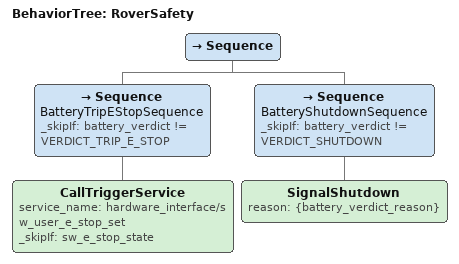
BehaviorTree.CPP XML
<?xml version="1.0" encoding="UTF-8"?>
<root BTCPP_format="4">
  <!-- battery_verdict is computed by rover_safety::domain::evaluateBatterySafety. -->
  <BehaviorTree ID="RoverSafety">
    <Sequence>
      <Sequence name="BatteryTripEStopSequence"
                _skipIf="battery_verdict != VERDICT_TRIP_E_STOP">
        <CallTriggerService service_name="hardware_interface/sw_user_e_stop_set"
                            _skipIf="sw_e_stop_state"/>
      </Sequence>
      <Sequence name="BatteryShutdownSequence"
                _skipIf="battery_verdict != VERDICT_SHUTDOWN">
        <SignalShutdown reason="{battery_verdict_reason}"/>
      </Sequence>
    </Sequence>
  </BehaviorTree>

</root>
